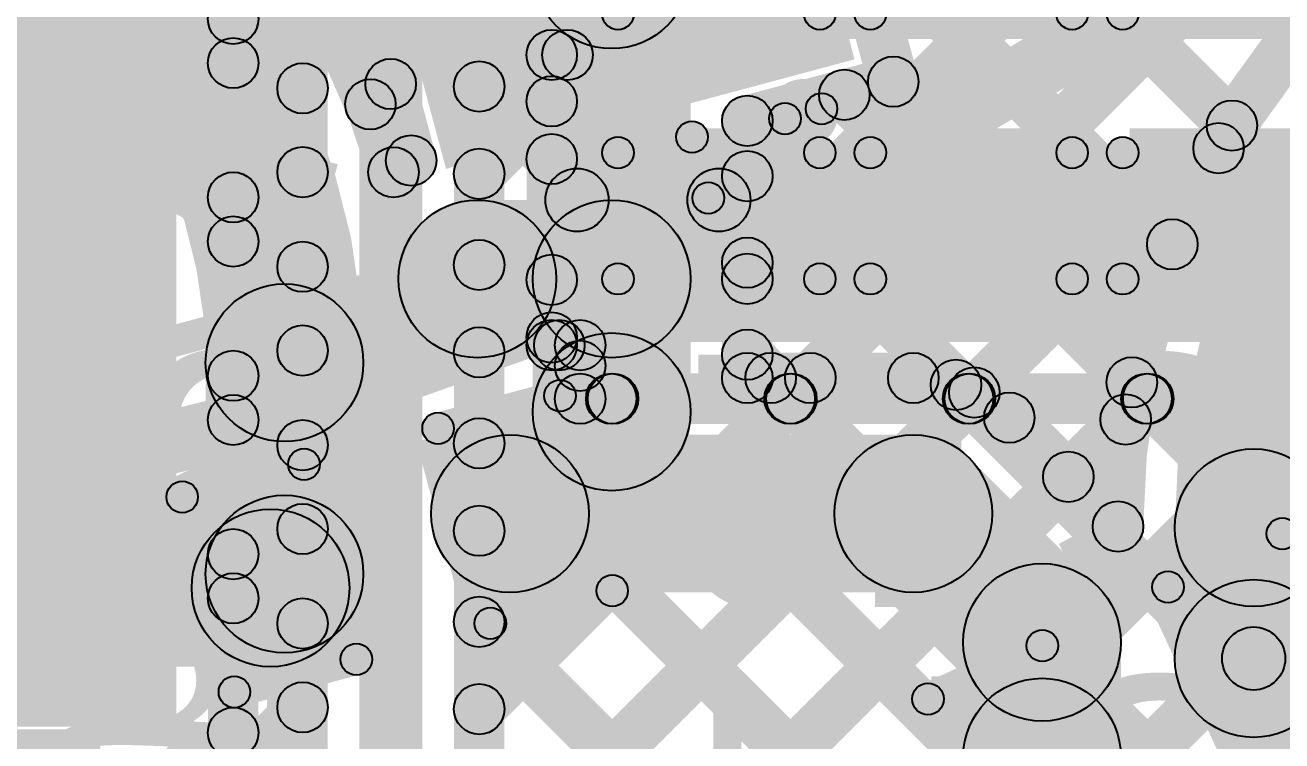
# Model space of a CAD drawing. Header units: millimetres. Extents: x -2.17 to 2.17, y -2.17 to 2.17.
# Drawn here: x 0.108 to 0.3072, y -0.5538 to -0.4404 of the extents above; entities that cross this region are included whole.
import ezdxf

# ---------------------------------------------------------------- set-up
doc = ezdxf.new("R2010")
doc.units = ezdxf.units.MM
doc.header["$MEASUREMENT"] = 0
for name, color, linetype in [('BottomLayer', 5, 'Continuous'), ('BottomOverlay', 54, 'Continuous'), ('BottomPaste', 16, 'Continuous'), ('BottomSolder', 6, 'Continuous'), ('Mechanical2', 216, 'Continuous'), ('TopLayer', 1, 'Continuous'), ('TopOverlay', 2, 'Continuous'), ('TopPaste', 8, 'Continuous'), ('TopSolder', 216, 'Continuous')]:
    doc.layers.add(name, color=color, linetype=linetype)

# ---------------------------------------------------------------- blocks, each defined once
blk = doc.blocks.new('C__0402_17')
at = {"layer": 'TopLayer'}
for points in [[(-0.0275, -0.0125), (-0.0275, 0.0125), (-0.0095, 0.0125), (-0.0095, -0.0125)], [(0.0095, -0.0125), (0.0095, 0.0125), (0.0275, 0.0125), (0.0275, -0.0125)]]:
    blk.add_hatch(color=1, dxfattribs=at).paths.add_polyline_path(points)
at = {"layer": 'TopOverlay'}
h = blk.add_hatch(color=2, dxfattribs=at)
edge = h.paths.add_edge_path()
edge.add_arc((-0.031, 0.016), 0.0025, 0, 360)
h = blk.add_hatch(color=2, dxfattribs=at)
edge = h.paths.add_edge_path()
edge.add_arc((-0.031, 0.016), 0.0025, 0, 360)
for points in [[(-0.011, 0.0185), (-0.011, 0.0135), (-0.031, 0.0135), (-0.031, 0.0185)], [(0.031, 0.0185), (0.031, 0.0135), (0.011, 0.0135), (0.011, 0.0185)], [(-0.0285, -0.016), (-0.0335, -0.016), (-0.0335, 0.016), (-0.0285, 0.016)], [(0.0335, -0.016), (0.0285, -0.016), (0.0285, 0.016), (0.0335, 0.016)], [(-0.011, -0.0135), (-0.011, -0.0185), (-0.031, -0.0185), (-0.031, -0.0135)], [(0.031, -0.0135), (0.031, -0.0185), (0.011, -0.0185), (0.011, -0.0135)]]:
    blk.add_hatch(color=2, dxfattribs=at).paths.add_polyline_path(points)
h = blk.add_hatch(color=2, dxfattribs=at)
edge = h.paths.add_edge_path()
edge.add_arc((-0.011, 0.016), 0.0025, 0, 360)
h = blk.add_hatch(color=2, dxfattribs=at)
edge = h.paths.add_edge_path()
edge.add_arc((0.011, 0.016), 0.0025, 0, 360)
h = blk.add_hatch(color=2, dxfattribs=at)
edge = h.paths.add_edge_path()
edge.add_arc((0.031, 0.016), 0.0025, 0, 360)
h = blk.add_hatch(color=2, dxfattribs=at)
edge = h.paths.add_edge_path()
edge.add_arc((0.031, 0.016), 0.0025, 0, 360)
h = blk.add_hatch(color=2, dxfattribs=at)
edge = h.paths.add_edge_path()
edge.add_arc((-0.031, -0.016), 0.0025, 0, 360)
h = blk.add_hatch(color=2, dxfattribs=at)
edge = h.paths.add_edge_path()
edge.add_arc((-0.031, -0.016), 0.0025, 0, 360)
h = blk.add_hatch(color=2, dxfattribs=at)
edge = h.paths.add_edge_path()
edge.add_arc((-0.011, -0.016), 0.0025, 0, 360)
h = blk.add_hatch(color=2, dxfattribs=at)
edge = h.paths.add_edge_path()
edge.add_arc((0.011, -0.016), 0.0025, 0, 360)
h = blk.add_hatch(color=2, dxfattribs=at)
edge = h.paths.add_edge_path()
edge.add_arc((0.031, -0.016), 0.0025, 0, 360)
h = blk.add_hatch(color=2, dxfattribs=at)
edge = h.paths.add_edge_path()
edge.add_arc((0.031, -0.016), 0.0025, 0, 360)
at = {"layer": 'TopPaste'}
for points in [[(-0.0275, -0.0125), (-0.0275, 0.0125), (-0.0095, 0.0125), (-0.0095, -0.0125)], [(0.0095, -0.0125), (0.0095, 0.0125), (0.0275, 0.0125), (0.0275, -0.0125)]]:
    blk.add_hatch(color=8, dxfattribs=at).paths.add_polyline_path(points)
at = {"layer": 'TopSolder'}
for points in [[(-0.02986, -0.01486), (-0.02986, 0.01486), (-0.00714, 0.01486), (-0.00714, -0.01486)], [(0.00714, -0.01486), (0.00714, 0.01486), (0.02986, 0.01486), (0.02986, -0.01486)]]:
    blk.add_hatch(color=216, dxfattribs=at).paths.add_polyline_path(points)
at = {"layer": 'TopOverlay'}
for centre in [(-0.031, 0.016), (-0.031, 0.016), (-0.011, 0.016), (0.011, 0.016), (0.031, 0.016), (0.031, 0.016), (-0.031, -0.016), (-0.031, -0.016), (-0.011, -0.016), (0.011, -0.016), (0.031, -0.016), (0.031, -0.016)]:
    blk.add_circle(centre, 0.0025, dxfattribs=at)
blk = doc.blocks.new('WS2812B_M____261')
at = {"layer": 'TopLayer'}
for points in [[(-0.09409, 0.05079), (-0.03504, 0.05079), (-0.03504, 0.01142), (-0.09409, 0.01142)], [(0.03504, 0.05079), (0.09409, 0.05079), (0.09409, 0.01142), (0.03504, 0.01142)]]:
    blk.add_hatch(color=1, dxfattribs=at).paths.add_polyline_path(points)
at = {"layer": 'TopOverlay'}
h = blk.add_hatch(color=2, dxfattribs=at)
edge = h.paths.add_edge_path()
edge.add_arc((-0.07, 0.07), 0.0025, 0, 360)
h = blk.add_hatch(color=2, dxfattribs=at)
edge = h.paths.add_edge_path()
edge.add_arc((-0.07, 0.07), 0.0025, 0, 360)
for points in [[(0.07, 0.0725), (0.07, 0.0675), (-0.07, 0.0675), (-0.07, 0.0725)], [(-0.0675, 0.06), (-0.0725, 0.06), (-0.0725, 0.07), (-0.0675, 0.07)]]:
    blk.add_hatch(color=2, dxfattribs=at).paths.add_polyline_path(points)
h = blk.add_hatch(color=2, dxfattribs=at)
edge = h.paths.add_edge_path()
edge.add_arc((-0.091, 0.061), 0.0025, 0, 360)
h = blk.add_hatch(color=2, dxfattribs=at)
edge = h.paths.add_edge_path()
edge.add_arc((-0.085, 0.061), 0.0025, 0, 360)
h = blk.add_hatch(color=2, dxfattribs=at)
edge = h.paths.add_edge_path()
edge.add_arc((-0.07, 0.06), 0.0025, 0, 360)
at = {"layer": 'TopPaste'}
for points in [[(-0.09409, 0.05079), (-0.03504, 0.05079), (-0.03504, 0.01142), (-0.09409, 0.01142)], [(0.03504, 0.05079), (0.09409, 0.05079), (0.09409, 0.01142), (0.03504, 0.01142)]]:
    blk.add_hatch(color=8, dxfattribs=at).paths.add_polyline_path(points)
at = {"layer": 'TopSolder'}
for points in [[(-0.09809, 0.05479), (-0.03104, 0.05479), (-0.03104, 0.00742), (-0.09809, 0.00742)], [(0.03104, 0.05479), (0.09809, 0.05479), (0.09809, 0.00742), (0.03104, 0.00742)]]:
    blk.add_hatch(color=216, dxfattribs=at).paths.add_polyline_path(points)
at = {"layer": 'TopOverlay', "const_width": 0.005}
blk.add_lwpolyline([(-0.085, 0.061, 1), (-0.091, 0.061, 1)], format="xyb", close=True, dxfattribs=at)
at = {"layer": 'TopOverlay'}
for centre in [(-0.07, 0.07), (-0.07, 0.07), (-0.091, 0.061), (-0.085, 0.061), (-0.07, 0.06)]:
    blk.add_circle(centre, 0.0025, dxfattribs=at)
blk = doc.blocks.new('C__0402_431')
at = {"layer": 'TopLayer'}
for points in [[(-0.0275, -0.0125), (-0.0275, 0.0125), (-0.0095, 0.0125), (-0.0095, -0.0125)], [(0.0095, -0.0125), (0.0095, 0.0125), (0.0275, 0.0125), (0.0275, -0.0125)]]:
    blk.add_hatch(color=1, dxfattribs=at).paths.add_polyline_path(points)
at = {"layer": 'TopOverlay'}
h = blk.add_hatch(color=2, dxfattribs=at)
edge = h.paths.add_edge_path()
edge.add_arc((-0.031, 0.016), 0.0025, 0, 360)
h = blk.add_hatch(color=2, dxfattribs=at)
edge = h.paths.add_edge_path()
edge.add_arc((-0.031, 0.016), 0.0025, 0, 360)
for points in [[(-0.031, 0.0135), (-0.031, 0.0185), (-0.011, 0.0185), (-0.011, 0.0135)], [(0.011, 0.0135), (0.011, 0.0185), (0.031, 0.0185), (0.031, 0.0135)], [(-0.0335, 0.016), (-0.0285, 0.016), (-0.0285, -0.016), (-0.0335, -0.016)], [(0.0285, 0.016), (0.0335, 0.016), (0.0335, -0.016), (0.0285, -0.016)], [(-0.031, -0.0185), (-0.031, -0.0135), (-0.011, -0.0135), (-0.011, -0.0185)], [(0.011, -0.0185), (0.011, -0.0135), (0.031, -0.0135), (0.031, -0.0185)]]:
    blk.add_hatch(color=2, dxfattribs=at).paths.add_polyline_path(points)
h = blk.add_hatch(color=2, dxfattribs=at)
edge = h.paths.add_edge_path()
edge.add_arc((-0.011, 0.016), 0.0025, 0, 360)
h = blk.add_hatch(color=2, dxfattribs=at)
edge = h.paths.add_edge_path()
edge.add_arc((0.011, 0.016), 0.0025, 0, 360)
h = blk.add_hatch(color=2, dxfattribs=at)
edge = h.paths.add_edge_path()
edge.add_arc((0.031, 0.016), 0.0025, 0, 360)
h = blk.add_hatch(color=2, dxfattribs=at)
edge = h.paths.add_edge_path()
edge.add_arc((0.031, 0.016), 0.0025, 0, 360)
h = blk.add_hatch(color=2, dxfattribs=at)
edge = h.paths.add_edge_path()
edge.add_arc((-0.031, -0.016), 0.0025, 0, 360)
h = blk.add_hatch(color=2, dxfattribs=at)
edge = h.paths.add_edge_path()
edge.add_arc((-0.031, -0.016), 0.0025, 0, 360)
h = blk.add_hatch(color=2, dxfattribs=at)
edge = h.paths.add_edge_path()
edge.add_arc((-0.011, -0.016), 0.0025, 0, 360)
h = blk.add_hatch(color=2, dxfattribs=at)
edge = h.paths.add_edge_path()
edge.add_arc((0.011, -0.016), 0.0025, 0, 360)
h = blk.add_hatch(color=2, dxfattribs=at)
edge = h.paths.add_edge_path()
edge.add_arc((0.031, -0.016), 0.0025, 0, 360)
h = blk.add_hatch(color=2, dxfattribs=at)
edge = h.paths.add_edge_path()
edge.add_arc((0.031, -0.016), 0.0025, 0, 360)
at = {"layer": 'TopPaste'}
for points in [[(-0.0275, -0.0125), (-0.0275, 0.0125), (-0.0095, 0.0125), (-0.0095, -0.0125)], [(0.0095, -0.0125), (0.0095, 0.0125), (0.0275, 0.0125), (0.0275, -0.0125)]]:
    blk.add_hatch(color=8, dxfattribs=at).paths.add_polyline_path(points)
at = {"layer": 'TopSolder'}
for points in [[(-0.02986, -0.01486), (-0.02986, 0.01486), (-0.00714, 0.01486), (-0.00714, -0.01486)], [(0.00714, -0.01486), (0.00714, 0.01486), (0.02986, 0.01486), (0.02986, -0.01486)]]:
    blk.add_hatch(color=216, dxfattribs=at).paths.add_polyline_path(points)
at = {"layer": 'TopOverlay'}
for centre in [(-0.031, 0.016), (-0.031, 0.016), (-0.011, 0.016), (0.011, 0.016), (0.031, 0.016), (0.031, 0.016), (-0.031, -0.016), (-0.031, -0.016), (-0.011, -0.016), (0.011, -0.016), (0.031, -0.016), (0.031, -0.016)]:
    blk.add_circle(centre, 0.0025, dxfattribs=at)
blk = doc.blocks.new('C__0402_B_450')
at = {"layer": 'BottomLayer'}
for points in [[(-0.0095, 0.0125), (-0.0095, -0.0125), (-0.0275, -0.0125), (-0.0275, 0.0125)], [(0.0275, 0.0125), (0.0275, -0.0125), (0.0095, -0.0125), (0.0095, 0.0125)]]:
    blk.add_hatch(color=5, dxfattribs=at).paths.add_polyline_path(points)
at = {"layer": 'BottomOverlay'}
h = blk.add_hatch(color=54, dxfattribs=at)
edge = h.paths.add_edge_path()
edge.add_arc((-0.031, 0.016), 0.0025, 0, 360)
h = blk.add_hatch(color=54, dxfattribs=at)
edge = h.paths.add_edge_path()
edge.add_arc((-0.031, 0.016), 0.0025, 0, 360)
for points in [[(-0.011, 0.0185), (-0.011, 0.0135), (-0.031, 0.0135), (-0.031, 0.0185)], [(0.031, 0.0185), (0.031, 0.0135), (0.011, 0.0135), (0.011, 0.0185)], [(-0.0285, -0.016), (-0.0335, -0.016), (-0.0335, 0.016), (-0.0285, 0.016)], [(0.0335, -0.016), (0.0285, -0.016), (0.0285, 0.016), (0.0335, 0.016)], [(-0.011, -0.0135), (-0.011, -0.0185), (-0.031, -0.0185), (-0.031, -0.0135)], [(0.031, -0.0135), (0.031, -0.0185), (0.011, -0.0185), (0.011, -0.0135)]]:
    blk.add_hatch(color=54, dxfattribs=at).paths.add_polyline_path(points)
h = blk.add_hatch(color=54, dxfattribs=at)
edge = h.paths.add_edge_path()
edge.add_arc((-0.011, 0.016), 0.0025, 0, 360)
h = blk.add_hatch(color=54, dxfattribs=at)
edge = h.paths.add_edge_path()
edge.add_arc((0.011, 0.016), 0.0025, 0, 360)
h = blk.add_hatch(color=54, dxfattribs=at)
edge = h.paths.add_edge_path()
edge.add_arc((0.031, 0.016), 0.0025, 0, 360)
h = blk.add_hatch(color=54, dxfattribs=at)
edge = h.paths.add_edge_path()
edge.add_arc((0.031, 0.016), 0.0025, 0, 360)
h = blk.add_hatch(color=54, dxfattribs=at)
edge = h.paths.add_edge_path()
edge.add_arc((-0.031, -0.016), 0.0025, 0, 360)
h = blk.add_hatch(color=54, dxfattribs=at)
edge = h.paths.add_edge_path()
edge.add_arc((-0.031, -0.016), 0.0025, 0, 360)
h = blk.add_hatch(color=54, dxfattribs=at)
edge = h.paths.add_edge_path()
edge.add_arc((-0.011, -0.016), 0.0025, 0, 360)
h = blk.add_hatch(color=54, dxfattribs=at)
edge = h.paths.add_edge_path()
edge.add_arc((0.011, -0.016), 0.0025, 0, 360)
h = blk.add_hatch(color=54, dxfattribs=at)
edge = h.paths.add_edge_path()
edge.add_arc((0.031, -0.016), 0.0025, 0, 360)
h = blk.add_hatch(color=54, dxfattribs=at)
edge = h.paths.add_edge_path()
edge.add_arc((0.031, -0.016), 0.0025, 0, 360)
at = {"layer": 'BottomPaste'}
for points in [[(-0.0095, 0.0125), (-0.0095, -0.0125), (-0.0275, -0.0125), (-0.0275, 0.0125)], [(0.0275, 0.0125), (0.0275, -0.0125), (0.0095, -0.0125), (0.0095, 0.0125)]]:
    blk.add_hatch(color=16, dxfattribs=at).paths.add_polyline_path(points)
at = {"layer": 'BottomSolder'}
for points in [[(-0.00714, 0.01486), (-0.00714, -0.01486), (-0.02986, -0.01486), (-0.02986, 0.01486)], [(0.02986, 0.01486), (0.02986, -0.01486), (0.00714, -0.01486), (0.00714, 0.01486)]]:
    blk.add_hatch(color=6, dxfattribs=at).paths.add_polyline_path(points)
at = {"layer": 'BottomOverlay'}
for centre in [(-0.031, 0.016), (-0.031, 0.016), (-0.011, 0.016), (0.011, 0.016), (0.031, 0.016), (0.031, 0.016), (-0.031, -0.016), (-0.031, -0.016), (-0.011, -0.016), (0.011, -0.016), (0.031, -0.016), (0.031, -0.016)]:
    blk.add_circle(centre, 0.0025, dxfattribs=at)
blk = doc.blocks.new('C__0402_B_451')
at = {"layer": 'BottomLayer'}
for points in [[(-0.0095, 0.0125), (-0.0095, -0.0125), (-0.0275, -0.0125), (-0.0275, 0.0125)], [(0.0275, 0.0125), (0.0275, -0.0125), (0.0095, -0.0125), (0.0095, 0.0125)]]:
    blk.add_hatch(color=5, dxfattribs=at).paths.add_polyline_path(points)
at = {"layer": 'BottomOverlay'}
h = blk.add_hatch(color=54, dxfattribs=at)
edge = h.paths.add_edge_path()
edge.add_arc((-0.031, 0.016), 0.0025, 0, 360)
h = blk.add_hatch(color=54, dxfattribs=at)
edge = h.paths.add_edge_path()
edge.add_arc((-0.031, 0.016), 0.0025, 0, 360)
for points in [[(-0.011, 0.0185), (-0.011, 0.0135), (-0.031, 0.0135), (-0.031, 0.0185)], [(0.031, 0.0185), (0.031, 0.0135), (0.011, 0.0135), (0.011, 0.0185)], [(-0.0285, -0.016), (-0.0335, -0.016), (-0.0335, 0.016), (-0.0285, 0.016)], [(0.0335, -0.016), (0.0285, -0.016), (0.0285, 0.016), (0.0335, 0.016)], [(-0.011, -0.0135), (-0.011, -0.0185), (-0.031, -0.0185), (-0.031, -0.0135)], [(0.031, -0.0135), (0.031, -0.0185), (0.011, -0.0185), (0.011, -0.0135)]]:
    blk.add_hatch(color=54, dxfattribs=at).paths.add_polyline_path(points)
h = blk.add_hatch(color=54, dxfattribs=at)
edge = h.paths.add_edge_path()
edge.add_arc((-0.011, 0.016), 0.0025, 0, 360)
h = blk.add_hatch(color=54, dxfattribs=at)
edge = h.paths.add_edge_path()
edge.add_arc((0.011, 0.016), 0.0025, 0, 360)
h = blk.add_hatch(color=54, dxfattribs=at)
edge = h.paths.add_edge_path()
edge.add_arc((0.031, 0.016), 0.0025, 0, 360)
h = blk.add_hatch(color=54, dxfattribs=at)
edge = h.paths.add_edge_path()
edge.add_arc((0.031, 0.016), 0.0025, 0, 360)
h = blk.add_hatch(color=54, dxfattribs=at)
edge = h.paths.add_edge_path()
edge.add_arc((-0.031, -0.016), 0.0025, 0, 360)
h = blk.add_hatch(color=54, dxfattribs=at)
edge = h.paths.add_edge_path()
edge.add_arc((-0.031, -0.016), 0.0025, 0, 360)
h = blk.add_hatch(color=54, dxfattribs=at)
edge = h.paths.add_edge_path()
edge.add_arc((-0.011, -0.016), 0.0025, 0, 360)
h = blk.add_hatch(color=54, dxfattribs=at)
edge = h.paths.add_edge_path()
edge.add_arc((0.011, -0.016), 0.0025, 0, 360)
h = blk.add_hatch(color=54, dxfattribs=at)
edge = h.paths.add_edge_path()
edge.add_arc((0.031, -0.016), 0.0025, 0, 360)
h = blk.add_hatch(color=54, dxfattribs=at)
edge = h.paths.add_edge_path()
edge.add_arc((0.031, -0.016), 0.0025, 0, 360)
at = {"layer": 'BottomPaste'}
for points in [[(-0.0095, 0.0125), (-0.0095, -0.0125), (-0.0275, -0.0125), (-0.0275, 0.0125)], [(0.0275, 0.0125), (0.0275, -0.0125), (0.0095, -0.0125), (0.0095, 0.0125)]]:
    blk.add_hatch(color=16, dxfattribs=at).paths.add_polyline_path(points)
at = {"layer": 'BottomSolder'}
for points in [[(-0.00714, 0.01486), (-0.00714, -0.01486), (-0.02986, -0.01486), (-0.02986, 0.01486)], [(0.02986, 0.01486), (0.02986, -0.01486), (0.00714, -0.01486), (0.00714, 0.01486)]]:
    blk.add_hatch(color=6, dxfattribs=at).paths.add_polyline_path(points)
at = {"layer": 'BottomOverlay'}
for centre in [(-0.031, 0.016), (-0.031, 0.016), (-0.011, 0.016), (0.011, 0.016), (0.031, 0.016), (0.031, 0.016), (-0.031, -0.016), (-0.031, -0.016), (-0.011, -0.016), (0.011, -0.016), (0.031, -0.016), (0.031, -0.016)]:
    blk.add_circle(centre, 0.0025, dxfattribs=at)
blk = doc.blocks.new('C__0402_B_452')
at = {"layer": 'BottomLayer'}
for points in [[(-0.0095, 0.0125), (-0.0095, -0.0125), (-0.0275, -0.0125), (-0.0275, 0.0125)], [(0.0275, 0.0125), (0.0275, -0.0125), (0.0095, -0.0125), (0.0095, 0.0125)]]:
    blk.add_hatch(color=5, dxfattribs=at).paths.add_polyline_path(points)
at = {"layer": 'BottomOverlay'}
h = blk.add_hatch(color=54, dxfattribs=at)
edge = h.paths.add_edge_path()
edge.add_arc((-0.031, 0.016), 0.0025, 0, 360)
h = blk.add_hatch(color=54, dxfattribs=at)
edge = h.paths.add_edge_path()
edge.add_arc((-0.031, 0.016), 0.0025, 0, 360)
for points in [[(-0.011, 0.0185), (-0.011, 0.0135), (-0.031, 0.0135), (-0.031, 0.0185)], [(0.031, 0.0185), (0.031, 0.0135), (0.011, 0.0135), (0.011, 0.0185)], [(-0.0285, -0.016), (-0.0335, -0.016), (-0.0335, 0.016), (-0.0285, 0.016)], [(0.0335, -0.016), (0.0285, -0.016), (0.0285, 0.016), (0.0335, 0.016)], [(-0.011, -0.0135), (-0.011, -0.0185), (-0.031, -0.0185), (-0.031, -0.0135)], [(0.031, -0.0135), (0.031, -0.0185), (0.011, -0.0185), (0.011, -0.0135)]]:
    blk.add_hatch(color=54, dxfattribs=at).paths.add_polyline_path(points)
h = blk.add_hatch(color=54, dxfattribs=at)
edge = h.paths.add_edge_path()
edge.add_arc((-0.011, 0.016), 0.0025, 0, 360)
h = blk.add_hatch(color=54, dxfattribs=at)
edge = h.paths.add_edge_path()
edge.add_arc((0.011, 0.016), 0.0025, 0, 360)
h = blk.add_hatch(color=54, dxfattribs=at)
edge = h.paths.add_edge_path()
edge.add_arc((0.031, 0.016), 0.0025, 0, 360)
h = blk.add_hatch(color=54, dxfattribs=at)
edge = h.paths.add_edge_path()
edge.add_arc((0.031, 0.016), 0.0025, 0, 360)
h = blk.add_hatch(color=54, dxfattribs=at)
edge = h.paths.add_edge_path()
edge.add_arc((-0.031, -0.016), 0.0025, 0, 360)
h = blk.add_hatch(color=54, dxfattribs=at)
edge = h.paths.add_edge_path()
edge.add_arc((-0.031, -0.016), 0.0025, 0, 360)
h = blk.add_hatch(color=54, dxfattribs=at)
edge = h.paths.add_edge_path()
edge.add_arc((-0.011, -0.016), 0.0025, 0, 360)
h = blk.add_hatch(color=54, dxfattribs=at)
edge = h.paths.add_edge_path()
edge.add_arc((0.011, -0.016), 0.0025, 0, 360)
h = blk.add_hatch(color=54, dxfattribs=at)
edge = h.paths.add_edge_path()
edge.add_arc((0.031, -0.016), 0.0025, 0, 360)
h = blk.add_hatch(color=54, dxfattribs=at)
edge = h.paths.add_edge_path()
edge.add_arc((0.031, -0.016), 0.0025, 0, 360)
at = {"layer": 'BottomPaste'}
for points in [[(-0.0095, 0.0125), (-0.0095, -0.0125), (-0.0275, -0.0125), (-0.0275, 0.0125)], [(0.0275, 0.0125), (0.0275, -0.0125), (0.0095, -0.0125), (0.0095, 0.0125)]]:
    blk.add_hatch(color=16, dxfattribs=at).paths.add_polyline_path(points)
at = {"layer": 'BottomSolder'}
for points in [[(-0.00714, 0.01486), (-0.00714, -0.01486), (-0.02986, -0.01486), (-0.02986, 0.01486)], [(0.02986, 0.01486), (0.02986, -0.01486), (0.00714, -0.01486), (0.00714, 0.01486)]]:
    blk.add_hatch(color=6, dxfattribs=at).paths.add_polyline_path(points)
at = {"layer": 'BottomOverlay'}
for centre in [(-0.031, 0.016), (-0.031, 0.016), (-0.011, 0.016), (0.011, 0.016), (0.031, 0.016), (0.031, 0.016), (-0.031, -0.016), (-0.031, -0.016), (-0.011, -0.016), (0.011, -0.016), (0.031, -0.016), (0.031, -0.016)]:
    blk.add_circle(centre, 0.0025, dxfattribs=at)

msp = doc.modelspace()

# ---------------------------------------------------------------- hatches: boundary and pattern name
at = {"layer": 'BottomLayer'}
for points in [[(-0.043, -0.55161), (0.132, -0.55161), (0.132, -0.11861), (-0.043, -0.11861)], [(0.203, -0.44261), (0.335, -0.44261), (0.335, -0.35561), (0.203, -0.35561)], [(0.198, -0.44511), (0.19, -0.44511), (0.19, -0.37523), (0.198, -0.37523)], [(0.145, -0.56061), (0.137, -0.56061), (0.137, -0.3938), (0.145, -0.3938)], [(0.171, -0.678), (0.161, -0.678), (0.161, -0.399), (0.171, -0.399)], [(0.184, -0.678), (0.176, -0.678), (0.176, -0.399), (0.184, -0.399)], [(0.156, -0.61326), (0.148, -0.61326), (0.148, -0.4048), (0.156, -0.4048)], [(0.14383, -0.44923), (0.13817, -0.44357), (0.14917, -0.43257), (0.15483, -0.43823)], [(0.13817, -0.44223), (0.14383, -0.43657), (0.15483, -0.44757), (0.14917, -0.45323)], [(0.1955, -0.49111), (0.1875, -0.49111), (0.1875, -0.44511), (0.1955, -0.44511)], [(0.17717, -0.45295), (0.18283, -0.44729), (0.19433, -0.45879), (0.18867, -0.46445)], [(0.18283, -0.4668), (0.17717, -0.46114), (0.18867, -0.44964), (0.19433, -0.4553)], [(0.205, -0.49061), (0.445, -0.49061), (0.445, -0.45961), (0.205, -0.45961)], [(0.14383, -0.47752), (0.13817, -0.47186), (0.14917, -0.46086), (0.15483, -0.46652)], [(0.1955, -0.47311), (0.1955, -0.46311), (0.218, -0.46311), (0.218, -0.47311)], [(0.13817, -0.47051), (0.14383, -0.46486), (0.15483, -0.47586), (0.14917, -0.48151)], [(0.17717, -0.48123), (0.18283, -0.47557), (0.19433, -0.48707), (0.18867, -0.49273)], [(0.18283, -0.49508), (0.17717, -0.48943), (0.18867, -0.47793), (0.19433, -0.48358)], [(0.1915, -0.49511), (0.1915, -0.48711), (0.196, -0.48711), (0.196, -0.49511)], [(0.14383, -0.5058), (0.13817, -0.50014), (0.14917, -0.48914), (0.15483, -0.4948)], [(0.18988, -0.49394), (0.19554, -0.48828), (0.19883, -0.49157), (0.19317, -0.49723)], [(0.2, -0.49961), (0.192, -0.49961), (0.192, -0.49111), (0.2, -0.49111)], [(0.19317, -0.49723), (0.19883, -0.49157), (0.20404, -0.49678), (0.19838, -0.50244)], [(0.13817, -0.4988), (0.14383, -0.49314), (0.15483, -0.50414), (0.14917, -0.5098)], [(0.196, -0.50361), (0.196, -0.49561), (0.454, -0.49561), (0.454, -0.50361)], [(0.18283, -0.52337), (0.17717, -0.51771), (0.1981, -0.49678), (0.20376, -0.50244)], [(0.18283, -0.55165), (0.17717, -0.546), (0.22639, -0.49678), (0.23204, -0.50244)], [(0.18283, -0.63651), (0.17717, -0.63085), (0.31124, -0.49678), (0.3169, -0.50244)], [(0.18283, -0.57994), (0.17717, -0.57428), (0.25467, -0.49678), (0.26033, -0.50244)], [(0.18283, -0.60822), (0.17717, -0.60256), (0.28295, -0.49678), (0.28861, -0.50244)], [(0.19838, -0.50244), (0.20404, -0.49678), (0.30446, -0.59721), (0.29881, -0.60286)], [(0.22666, -0.50244), (0.23232, -0.49678), (0.33275, -0.59721), (0.32709, -0.60286)], [(0.24475, -0.60286), (0.2391, -0.59721), (0.33952, -0.49678), (0.34518, -0.50244)], [(0.25495, -0.50244), (0.26061, -0.49678), (0.36103, -0.59721), (0.35537, -0.60286)], [(0.28323, -0.50244), (0.28889, -0.49678), (0.38932, -0.59721), (0.38366, -0.60286)], [(0.17717, -0.50951), (0.18283, -0.50386), (0.27618, -0.59721), (0.27052, -0.60286)], [(0.14383, -0.53408), (0.13817, -0.52843), (0.14917, -0.51743), (0.15483, -0.52308)], [(0.13817, -0.52708), (0.14383, -0.52143), (0.15483, -0.53243), (0.14917, -0.53808)], [(0.17717, -0.5378), (0.18283, -0.53214), (0.24789, -0.59721), (0.24224, -0.60286)], [(0.14383, -0.56237), (0.13817, -0.55671), (0.14917, -0.54571), (0.15483, -0.55137)], [(0.13817, -0.55537), (0.14383, -0.54971), (0.15483, -0.56071), (0.14917, -0.56637)]]:
    msp.add_hatch(color=5, dxfattribs=at).paths.add_polyline_path(points)
h = msp.add_hatch(color=5, dxfattribs=at)
edge = h.paths.add_edge_path()
edge.add_arc((0.141, -0.4394), 0.004, 0, 360)
h = msp.add_hatch(color=5, dxfattribs=at)
edge = h.paths.add_edge_path()
edge.add_arc((0.1915, -0.44511), 0.004, 0, 360)
h = msp.add_hatch(color=5, dxfattribs=at)
edge = h.paths.add_edge_path()
edge.add_arc((0.194, -0.44511), 0.004, 0, 360)
h = msp.add_hatch(color=5, dxfattribs=at)
edge = h.paths.add_edge_path()
edge.add_arc((0.141, -0.4464), 0.004, 0, 360)
h = msp.add_hatch(color=5, dxfattribs=at)
edge = h.paths.add_edge_path()
edge.add_arc((0.18, -0.45012), 0.004, 0, 360)
h = msp.add_hatch(color=5, dxfattribs=at)
edge = h.paths.add_edge_path()
edge.add_arc((0.152, -0.4504), 0.004, 0, 360)
h = msp.add_hatch(color=5, dxfattribs=at)
edge = h.paths.add_edge_path()
edge.add_arc((0.1915, -0.45247), 0.004, 0, 360)
h = msp.add_hatch(color=5, dxfattribs=at)
edge = h.paths.add_edge_path()
edge.add_arc((0.1915, -0.46162), 0.004, 0, 360)
h = msp.add_hatch(color=5, dxfattribs=at)
edge = h.paths.add_edge_path()
edge.add_arc((0.152, -0.46369), 0.004, 0, 360)
h = msp.add_hatch(color=5, dxfattribs=at)
edge = h.paths.add_edge_path()
edge.add_arc((0.18, -0.46397), 0.004, 0, 360)
h = msp.add_hatch(color=5, dxfattribs=at)
edge = h.paths.add_edge_path()
edge.add_arc((0.141, -0.46769), 0.004, 0, 360)
h = msp.add_hatch(color=5, dxfattribs=at)
edge = h.paths.add_edge_path()
edge.add_arc((0.1955, -0.46811), 0.005, 0, 360)
h = msp.add_hatch(color=5, dxfattribs=at)
edge = h.paths.add_edge_path()
edge.add_arc((0.218, -0.46811), 0.005, 0, 360)
h = msp.add_hatch(color=5, dxfattribs=at)
edge = h.paths.add_edge_path()
edge.add_arc((0.141, -0.47469), 0.004, 0, 360)
h = msp.add_hatch(color=5, dxfattribs=at)
edge = h.paths.add_edge_path()
edge.add_arc((0.152, -0.47869), 0.004, 0, 360)
h = msp.add_hatch(color=5, dxfattribs=at)
edge = h.paths.add_edge_path()
edge.add_arc((0.18, -0.4784), 0.004, 0, 360)
h = msp.add_hatch(color=5, dxfattribs=at)
edge = h.paths.add_edge_path()
edge.add_arc((0.1915, -0.48076), 0.004, 0, 360)
h = msp.add_hatch(color=5, dxfattribs=at)
edge = h.paths.add_edge_path()
edge.add_arc((0.1915, -0.4899), 0.004, 0, 360)
h = msp.add_hatch(color=5, dxfattribs=at)
edge = h.paths.add_edge_path()
edge.add_arc((0.152, -0.49197), 0.004, 0, 360)
h = msp.add_hatch(color=5, dxfattribs=at)
edge = h.paths.add_edge_path()
edge.add_arc((0.1915, -0.49111), 0.004, 0, 360)
h = msp.add_hatch(color=5, dxfattribs=at)
edge = h.paths.add_edge_path()
edge.add_arc((0.1915, -0.49111), 0.004, 0, 360)
h = msp.add_hatch(color=5, dxfattribs=at)
edge = h.paths.add_edge_path()
edge.add_arc((0.19271, -0.49111), 0.004, 0, 360)
h = msp.add_hatch(color=5, dxfattribs=at)
edge = h.paths.add_edge_path()
edge.add_arc((0.196, -0.49111), 0.004, 0, 360)
h = msp.add_hatch(color=5, dxfattribs=at)
edge = h.paths.add_edge_path()
edge.add_arc((0.196, -0.49111), 0.004, 0, 360)
h = msp.add_hatch(color=5, dxfattribs=at)
edge = h.paths.add_edge_path()
edge.add_arc((0.18, -0.49226), 0.004, 0, 360)
h = msp.add_hatch(color=5, dxfattribs=at)
edge = h.paths.add_edge_path()
edge.add_arc((0.141, -0.49597), 0.004, 0, 360)
h = msp.add_hatch(color=5, dxfattribs=at)
edge = h.paths.add_edge_path()
edge.add_arc((0.196, -0.4944), 0.004, 0, 360)
h = msp.add_hatch(color=5, dxfattribs=at)
edge = h.paths.add_edge_path()
edge.add_arc((0.196, -0.4944), 0.004, 0, 360)
h = msp.add_hatch(color=5, dxfattribs=at)
edge = h.paths.add_edge_path()
edge.add_arc((0.196, -0.49961), 0.004, 0, 360)
h = msp.add_hatch(color=5, dxfattribs=at)
edge = h.paths.add_edge_path()
edge.add_arc((0.196, -0.49961), 0.004, 0, 360)
h = msp.add_hatch(color=5, dxfattribs=at)
edge = h.paths.add_edge_path()
edge.add_arc((0.20093, -0.49961), 0.004, 0, 360)
h = msp.add_hatch(color=5, dxfattribs=at)
edge = h.paths.add_edge_path()
edge.add_arc((0.20121, -0.49961), 0.004, 0, 360)
h = msp.add_hatch(color=5, dxfattribs=at)
edge = h.paths.add_edge_path()
edge.add_arc((0.20121, -0.49961), 0.004, 0, 360)
h = msp.add_hatch(color=5, dxfattribs=at)
edge = h.paths.add_edge_path()
edge.add_arc((0.22921, -0.49961), 0.004, 0, 360)
h = msp.add_hatch(color=5, dxfattribs=at)
edge = h.paths.add_edge_path()
edge.add_arc((0.22949, -0.49961), 0.004, 0, 360)
h = msp.add_hatch(color=5, dxfattribs=at)
edge = h.paths.add_edge_path()
edge.add_arc((0.2575, -0.49961), 0.004, 0, 360)
h = msp.add_hatch(color=5, dxfattribs=at)
edge = h.paths.add_edge_path()
edge.add_arc((0.25778, -0.49961), 0.004, 0, 360)
h = msp.add_hatch(color=5, dxfattribs=at)
edge = h.paths.add_edge_path()
edge.add_arc((0.28578, -0.49961), 0.004, 0, 360)
h = msp.add_hatch(color=5, dxfattribs=at)
edge = h.paths.add_edge_path()
edge.add_arc((0.28606, -0.49961), 0.004, 0, 360)
h = msp.add_hatch(color=5, dxfattribs=at)
edge = h.paths.add_edge_path()
edge.add_arc((0.141, -0.50297), 0.004, 0, 360)
h = msp.add_hatch(color=5, dxfattribs=at)
edge = h.paths.add_edge_path()
edge.add_arc((0.152, -0.50697), 0.004, 0, 360)
h = msp.add_hatch(color=5, dxfattribs=at)
edge = h.paths.add_edge_path()
edge.add_arc((0.18, -0.50669), 0.004, 0, 360)
h = msp.add_hatch(color=5, dxfattribs=at)
edge = h.paths.add_edge_path()
edge.add_arc((0.152, -0.52026), 0.004, 0, 360)
h = msp.add_hatch(color=5, dxfattribs=at)
edge = h.paths.add_edge_path()
edge.add_arc((0.18, -0.52054), 0.004, 0, 360)
h = msp.add_hatch(color=5, dxfattribs=at)
edge = h.paths.add_edge_path()
edge.add_arc((0.141, -0.52425), 0.004, 0, 360)
h = msp.add_hatch(color=5, dxfattribs=at)
edge = h.paths.add_edge_path()
edge.add_arc((0.141, -0.53126), 0.004, 0, 360)
h = msp.add_hatch(color=5, dxfattribs=at)
edge = h.paths.add_edge_path()
edge.add_arc((0.152, -0.53525), 0.004, 0, 360)
h = msp.add_hatch(color=5, dxfattribs=at)
edge = h.paths.add_edge_path()
edge.add_arc((0.18, -0.53497), 0.004, 0, 360)
h = msp.add_hatch(color=5, dxfattribs=at)
edge = h.paths.add_edge_path()
edge.add_arc((0.152, -0.54854), 0.004, 0, 360)
h = msp.add_hatch(color=5, dxfattribs=at)
edge = h.paths.add_edge_path()
edge.add_arc((0.18, -0.54882), 0.004, 0, 360)
h = msp.add_hatch(color=5, dxfattribs=at)
edge = h.paths.add_edge_path()
edge.add_arc((0.141, -0.55254), 0.004, 0, 360)
at = {"layer": 'TopLayer'}
for points in [[(0.23533, -0.49915), (0.22967, -0.49349), (0.34949, -0.37367), (0.35515, -0.37933)], [(0.22893, -0.39157), (0.23459, -0.38591), (0.30216, -0.45349), (0.29651, -0.45914)], [(0.22693, -0.39497), (0.23465, -0.3929), (0.2495, -0.44831), (0.24178, -0.45038)], [(0.28341, -0.41776), (0.28906, -0.4121), (0.31417, -0.43721), (0.30852, -0.44287)], [(0.1525, -0.41491), (0.16022, -0.41284), (0.17308, -0.46081), (0.16535, -0.46288)], [(0.22533, -0.48087), (0.21967, -0.47521), (0.27824, -0.41665), (0.28389, -0.4223)], [(0.23606, -0.42698), (0.24172, -0.42132), (0.29271, -0.47231), (0.28705, -0.47797)], [(0.2135, -0.48061), (0.1885, -0.48061), (0.1885, -0.43161), (0.2135, -0.43161)], [(0.22354, -0.45941), (0.22146, -0.45168), (0.2446, -0.44548), (0.24667, -0.45321)], [(0.16558, -0.45577), (0.15992, -0.45011), (0.16314, -0.44689), (0.16879, -0.45255)], [(0.23505, -0.45425), (0.24071, -0.4486), (0.2863, -0.49419), (0.28064, -0.49985)], [(0.2265, -0.48061), (0.2185, -0.48061), (0.2185, -0.45555), (0.2265, -0.45555)], [(0.26132, -0.50145), (0.25566, -0.49579), (0.29438, -0.45707), (0.30004, -0.46273)], [(0.21967, -0.46716), (0.22533, -0.4615), (0.25841, -0.49458), (0.25275, -0.50024)], [(0.17971, -0.49311), (0.17971, -0.46811), (0.201, -0.46811), (0.201, -0.49311)], [(0.2135, -0.50169), (0.1885, -0.50169), (0.1885, -0.48061), (0.2135, -0.48061)], [(0.2265, -0.49632), (0.2185, -0.49632), (0.2185, -0.48061), (0.2265, -0.48061)], [(0.21967, -0.49545), (0.22533, -0.48979), (0.22903, -0.49349), (0.22338, -0.49915)], [(0.16163, -0.5274), (0.13663, -0.5274), (0.13663, -0.49391), (0.16163, -0.49391)], [(0.2225, -0.50032), (0.2225, -0.49232), (0.24882, -0.49232), (0.24882, -0.50032)], [(0.2612, -0.50545), (0.26685, -0.49979), (0.2841, -0.51703), (0.27844, -0.52269)], [(0.27623, -0.51482), (0.27057, -0.50917), (0.27966, -0.50008), (0.28531, -0.50574)], [(0.18487, -0.53032), (0.18487, -0.50532), (0.24882, -0.50532), (0.24882, -0.53032)], [(0.23998, -0.52666), (0.25766, -0.50898), (0.27807, -0.52939), (0.26039, -0.54707)], [(0.011, -0.54211), (0.011, -0.51711), (0.14692, -0.51711), (0.14692, -0.54211)], [(0.31527, -0.54079), (0.29027, -0.54079), (0.29027, -0.52006), (0.31527, -0.52006)], [(0.30488, -0.54532), (0.30065, -0.53626), (0.31787, -0.52823), (0.3221, -0.53729)], [(0.28173, -0.55643), (0.25673, -0.55643), (0.25673, -0.53823), (0.28173, -0.53823)], [(0.29824, -0.54291), (0.3073, -0.53868), (0.31681, -0.55907), (0.30774, -0.5633)]]:
    msp.add_hatch(color=1, dxfattribs=at).paths.add_polyline_path(points)
h = msp.add_hatch(color=1, dxfattribs=at)
edge = h.paths.add_edge_path()
edge.add_arc((0.201, -0.43161), 0.0125, 0, 360)
h = msp.add_hatch(color=1, dxfattribs=at)
edge = h.paths.add_edge_path()
edge.add_arc((0.16597, -0.44972), 0.004, 0, 360)
h = msp.add_hatch(color=1, dxfattribs=at)
edge = h.paths.add_edge_path()
edge.add_arc((0.24564, -0.44935), 0.004, 0, 360)
h = msp.add_hatch(color=1, dxfattribs=at)
edge = h.paths.add_edge_path()
edge.add_arc((0.24564, -0.44935), 0.004, 0, 360)
h = msp.add_hatch(color=1, dxfattribs=at)
edge = h.paths.add_edge_path()
edge.add_arc((0.23788, -0.45143), 0.004, 0, 360)
h = msp.add_hatch(color=1, dxfattribs=at)
edge = h.paths.add_edge_path()
edge.add_arc((0.16275, -0.45294), 0.004, 0, 360)
h = msp.add_hatch(color=1, dxfattribs=at)
edge = h.paths.add_edge_path()
edge.add_arc((0.2225, -0.45555), 0.004, 0, 360)
h = msp.add_hatch(color=1, dxfattribs=at)
edge = h.paths.add_edge_path()
edge.add_arc((0.2225, -0.45555), 0.004, 0, 360)
h = msp.add_hatch(color=1, dxfattribs=at)
edge = h.paths.add_edge_path()
edge.add_arc((0.29933, -0.45631), 0.004, 0, 360)
h = msp.add_hatch(color=1, dxfattribs=at)
edge = h.paths.add_edge_path()
edge.add_arc((0.29721, -0.4599), 0.004, 0, 360)
h = msp.add_hatch(color=1, dxfattribs=at)
edge = h.paths.add_edge_path()
edge.add_arc((0.16921, -0.46184), 0.004, 0, 360)
h = msp.add_hatch(color=1, dxfattribs=at)
edge = h.paths.add_edge_path()
edge.add_arc((0.16921, -0.46184), 0.004, 0, 360)
h = msp.add_hatch(color=1, dxfattribs=at)
edge = h.paths.add_edge_path()
edge.add_arc((0.16642, -0.46371), 0.004, 0, 360)
h = msp.add_hatch(color=1, dxfattribs=at)
edge = h.paths.add_edge_path()
edge.add_arc((0.16642, -0.46371), 0.004, 0, 360)
h = msp.add_hatch(color=1, dxfattribs=at)
edge = h.paths.add_edge_path()
edge.add_arc((0.2225, -0.46433), 0.004, 0, 360)
h = msp.add_hatch(color=1, dxfattribs=at)
edge = h.paths.add_edge_path()
edge.add_arc((0.17971, -0.48061), 0.0125, 0, 360)
h = msp.add_hatch(color=1, dxfattribs=at)
edge = h.paths.add_edge_path()
edge.add_arc((0.201, -0.48061), 0.0125, 0, 360)
h = msp.add_hatch(color=1, dxfattribs=at)
edge = h.paths.add_edge_path()
edge.add_arc((0.201, -0.48061), 0.0125, 0, 360)
h = msp.add_hatch(color=1, dxfattribs=at)
edge = h.paths.add_edge_path()
edge.add_arc((0.201, -0.48061), 0.0125, 0, 360)
h = msp.add_hatch(color=1, dxfattribs=at)
edge = h.paths.add_edge_path()
edge.add_arc((0.28988, -0.47514), 0.004, 0, 360)
h = msp.add_hatch(color=1, dxfattribs=at)
edge = h.paths.add_edge_path()
edge.add_arc((0.2225, -0.47804), 0.004, 0, 360)
h = msp.add_hatch(color=1, dxfattribs=at)
edge = h.paths.add_edge_path()
edge.add_arc((0.2225, -0.48061), 0.004, 0, 360)
h = msp.add_hatch(color=1, dxfattribs=at)
edge = h.paths.add_edge_path()
edge.add_arc((0.2225, -0.48061), 0.004, 0, 360)
h = msp.add_hatch(color=1, dxfattribs=at)
edge = h.paths.add_edge_path()
edge.add_arc((0.14913, -0.49391), 0.0125, 0, 360)
h = msp.add_hatch(color=1, dxfattribs=at)
edge = h.paths.add_edge_path()
edge.add_arc((0.14913, -0.49391), 0.0125, 0, 360)
h = msp.add_hatch(color=1, dxfattribs=at)
edge = h.paths.add_edge_path()
edge.add_arc((0.201, -0.50169), 0.0125, 0, 360)
h = msp.add_hatch(color=1, dxfattribs=at)
edge = h.paths.add_edge_path()
edge.add_arc((0.201, -0.50169), 0.0125, 0, 360)
h = msp.add_hatch(color=1, dxfattribs=at)
edge = h.paths.add_edge_path()
edge.add_arc((0.2225, -0.49262), 0.004, 0, 360)
h = msp.add_hatch(color=1, dxfattribs=at)
edge = h.paths.add_edge_path()
edge.add_arc((0.2225, -0.49632), 0.004, 0, 360)
h = msp.add_hatch(color=1, dxfattribs=at)
edge = h.paths.add_edge_path()
edge.add_arc((0.2225, -0.49632), 0.004, 0, 360)
h = msp.add_hatch(color=1, dxfattribs=at)
edge = h.paths.add_edge_path()
edge.add_arc((0.2262, -0.49632), 0.004, 0, 360)
h = msp.add_hatch(color=1, dxfattribs=at)
edge = h.paths.add_edge_path()
edge.add_arc((0.2325, -0.49632), 0.004, 0, 360)
h = msp.add_hatch(color=1, dxfattribs=at)
edge = h.paths.add_edge_path()
edge.add_arc((0.24882, -0.49632), 0.004, 0, 360)
h = msp.add_hatch(color=1, dxfattribs=at)
edge = h.paths.add_edge_path()
edge.add_arc((0.24882, -0.49632), 0.004, 0, 360)
h = msp.add_hatch(color=1, dxfattribs=at)
edge = h.paths.add_edge_path()
edge.add_arc((0.24882, -0.49632), 0.004, 0, 360)
h = msp.add_hatch(color=1, dxfattribs=at)
edge = h.paths.add_edge_path()
edge.add_arc((0.25558, -0.49741), 0.004, 0, 360)
h = msp.add_hatch(color=1, dxfattribs=at)
edge = h.paths.add_edge_path()
edge.add_arc((0.28347, -0.49702), 0.004, 0, 360)
h = msp.add_hatch(color=1, dxfattribs=at)
edge = h.paths.add_edge_path()
edge.add_arc((0.25849, -0.49862), 0.004, 0, 360)
h = msp.add_hatch(color=1, dxfattribs=at)
edge = h.paths.add_edge_path()
edge.add_arc((0.26403, -0.50262), 0.004, 0, 360)
h = msp.add_hatch(color=1, dxfattribs=at)
edge = h.paths.add_edge_path()
edge.add_arc((0.26403, -0.50262), 0.004, 0, 360)
h = msp.add_hatch(color=1, dxfattribs=at)
edge = h.paths.add_edge_path()
edge.add_arc((0.26403, -0.50262), 0.004, 0, 360)
h = msp.add_hatch(color=1, dxfattribs=at)
edge = h.paths.add_edge_path()
edge.add_arc((0.28248, -0.50291), 0.004, 0, 360)
h = msp.add_hatch(color=1, dxfattribs=at)
edge = h.paths.add_edge_path()
edge.add_arc((0.18487, -0.51782), 0.0125, 0, 360)
h = msp.add_hatch(color=1, dxfattribs=at)
edge = h.paths.add_edge_path()
edge.add_arc((0.18487, -0.51782), 0.0125, 0, 360)
h = msp.add_hatch(color=1, dxfattribs=at)
edge = h.paths.add_edge_path()
edge.add_arc((0.24882, -0.51782), 0.0125, 0, 360)
h = msp.add_hatch(color=1, dxfattribs=at)
edge = h.paths.add_edge_path()
edge.add_arc((0.24882, -0.51782), 0.0125, 0, 360)
h = msp.add_hatch(color=1, dxfattribs=at)
edge = h.paths.add_edge_path()
edge.add_arc((0.2734, -0.51199), 0.004, 0, 360)
h = msp.add_hatch(color=1, dxfattribs=at)
edge = h.paths.add_edge_path()
edge.add_arc((0.30277, -0.52006), 0.0125, 0, 360)
h = msp.add_hatch(color=1, dxfattribs=at)
edge = h.paths.add_edge_path()
edge.add_arc((0.30277, -0.52006), 0.0125, 0, 360)
h = msp.add_hatch(color=1, dxfattribs=at)
edge = h.paths.add_edge_path()
edge.add_arc((0.14913, -0.5274), 0.0125, 0, 360)
h = msp.add_hatch(color=1, dxfattribs=at)
edge = h.paths.add_edge_path()
edge.add_arc((0.14913, -0.5274), 0.0125, 0, 360)
h = msp.add_hatch(color=1, dxfattribs=at)
edge = h.paths.add_edge_path()
edge.add_arc((0.28127, -0.51986), 0.004, 0, 360)
h = msp.add_hatch(color=1, dxfattribs=at)
edge = h.paths.add_edge_path()
edge.add_arc((0.28127, -0.51986), 0.004, 0, 360)
h = msp.add_hatch(color=1, dxfattribs=at)
edge = h.paths.add_edge_path()
edge.add_arc((0.14692, -0.52961), 0.0125, 0, 360)
h = msp.add_hatch(color=1, dxfattribs=at)
edge = h.paths.add_edge_path()
edge.add_arc((0.14692, -0.52961), 0.0125, 0, 360)
h = msp.add_hatch(color=1, dxfattribs=at)
edge = h.paths.add_edge_path()
edge.add_arc((0.26923, -0.53823), 0.0125, 0, 360)
h = msp.add_hatch(color=1, dxfattribs=at)
edge = h.paths.add_edge_path()
edge.add_arc((0.26923, -0.53823), 0.0125, 0, 360)
h = msp.add_hatch(color=1, dxfattribs=at)
edge = h.paths.add_edge_path()
edge.add_arc((0.30277, -0.54079), 0.0125, 0, 360)
h = msp.add_hatch(color=1, dxfattribs=at)
edge = h.paths.add_edge_path()
edge.add_arc((0.30277, -0.54079), 0.005, 0, 360)
h = msp.add_hatch(color=1, dxfattribs=at)
edge = h.paths.add_edge_path()
edge.add_arc((0.30277, -0.54079), 0.005, 0, 360)
h = msp.add_hatch(color=1, dxfattribs=at)
edge = h.paths.add_edge_path()
edge.add_arc((0.26923, -0.55643), 0.0125, 0, 360)
h = msp.add_hatch(color=1, dxfattribs=at)
edge = h.paths.add_edge_path()
edge.add_arc((0.26923, -0.55643), 0.0125, 0, 360)

# ---------------------------------------------------------------- linework, layer by layer
at = {"layer": 'BottomLayer'}
for centre, radius in [((0.141, -0.4394), 0.004), ((0.1915, -0.44511), 0.004), ((0.194, -0.44511), 0.004), ((0.141, -0.4464), 0.004), ((0.18, -0.45012), 0.004), ((0.152, -0.4504), 0.004), ((0.1915, -0.45247), 0.004), ((0.1915, -0.46162), 0.004), ((0.152, -0.46369), 0.004), ((0.18, -0.46397), 0.004), ((0.141, -0.46769), 0.004), ((0.1955, -0.46811), 0.005), ((0.218, -0.46811), 0.005), ((0.141, -0.47469), 0.004), ((0.152, -0.47869), 0.004), ((0.18, -0.4784), 0.004), ((0.1915, -0.48076), 0.004), ((0.1915, -0.4899), 0.004), ((0.152, -0.49197), 0.004), ((0.1915, -0.49111), 0.004), ((0.1915, -0.49111), 0.004), ((0.19271, -0.49111), 0.004), ((0.196, -0.49111), 0.004), ((0.196, -0.49111), 0.004), ((0.18, -0.49226), 0.004), ((0.141, -0.49597), 0.004), ((0.196, -0.4944), 0.004), ((0.196, -0.4944), 0.004), ((0.196, -0.49961), 0.004), ((0.196, -0.49961), 0.004), ((0.20093, -0.49961), 0.004), ((0.20121, -0.49961), 0.004), ((0.20121, -0.49961), 0.004), ((0.22921, -0.49961), 0.004), ((0.22949, -0.49961), 0.004), ((0.2575, -0.49961), 0.004), ((0.25778, -0.49961), 0.004), ((0.28578, -0.49961), 0.004), ((0.28606, -0.49961), 0.004), ((0.141, -0.50297), 0.004), ((0.152, -0.50697), 0.004), ((0.18, -0.50669), 0.004), ((0.152, -0.52026), 0.004), ((0.18, -0.52054), 0.004), ((0.141, -0.52425), 0.004), ((0.141, -0.53126), 0.004), ((0.152, -0.53525), 0.004), ((0.18, -0.53497), 0.004), ((0.152, -0.54854), 0.004), ((0.18, -0.54882), 0.004), ((0.141, -0.55254), 0.004)]:
    msp.add_circle(centre, radius, dxfattribs=at)
at = {"layer": 'Mechanical2', "const_width": 0.01}
for points in [[(2.16535, 0.001, 1), (-2.16535, 0.001, 1)], [(2.08135, -0.01, 1), (-2.04935, -0.01, 1)], [(1.84055, 0.001, 1), (-1.84055, 0.001, 1)], [(1.6437, 0.001, 1), (-1.6437, 0.001, 1)], [(1.50394, 0, 1), (-1.50394, 0, 1)], [(1.30709, 0.001, 1), (-1.30709, 0.001, 1)], [(1.17323, 0.001, 1), (-1.17323, 0.001, 1)], [(0.97638, 0.001, 1), (-0.97638, 0.001, 1)], [(0.84252, 0.001, 1), (-0.84252, 0.001, 1)], [(0.64567, 0.001, 1), (-0.64567, 0.001, 1)], [(0.51081, -0.01261, 1), (-0.51281, -0.01261, 1)]]:
    msp.add_lwpolyline(points, format="xyb", close=True, dxfattribs=at)
at = {"layer": 'TopLayer'}
for points, const_width in [([(0.10163, -0.39153, -0.231248), (0.16642, -0.46371)], 0.008), ([(0.06017, -0.40495, -0.414213), (0.14913, -0.49391)], 0.025), ([(0.28127, -0.51986, -0.348637), (0.37539, -0.40169)], 0.008), ([(0.30277, -0.52006, -0.414214), (0.40277, -0.42006)], 0.025), ([(0.16642, -0.46371, -0.039101), (0.16921, -0.46184)], 0.008), ([(0.201, -0.50169, -0.414214), (0.18487, -0.51782)], 0.025), ([(0.24882, -0.49632, -0.198912), (0.26403, -0.50262)], 0.008), ([(0.24882, -0.49632, -0.198912), (0.26403, -0.50262)], 0.008), ([(0.14913, -0.5274, -0.414214), (0.14692, -0.52961)], 0.025)]:
    msp.add_lwpolyline(points, format="xyb", dxfattribs=dict(at, const_width=const_width))
for centre, radius in [((0.201, -0.43161), 0.0125), ((0.16597, -0.44972), 0.004), ((0.24564, -0.44935), 0.004), ((0.24564, -0.44935), 0.004), ((0.23788, -0.45143), 0.004), ((0.16275, -0.45294), 0.004), ((0.2225, -0.45555), 0.004), ((0.2225, -0.45555), 0.004), ((0.29933, -0.45631), 0.004), ((0.29721, -0.4599), 0.004), ((0.16921, -0.46184), 0.004), ((0.16921, -0.46184), 0.004), ((0.16642, -0.46371), 0.004), ((0.16642, -0.46371), 0.004), ((0.2225, -0.46433), 0.004), ((0.17971, -0.48061), 0.0125), ((0.201, -0.48061), 0.0125), ((0.201, -0.48061), 0.0125), ((0.201, -0.48061), 0.0125), ((0.28988, -0.47514), 0.004), ((0.2225, -0.47804), 0.004), ((0.2225, -0.48061), 0.004), ((0.2225, -0.48061), 0.004), ((0.14913, -0.49391), 0.0125), ((0.14913, -0.49391), 0.0125), ((0.201, -0.50169), 0.0125), ((0.201, -0.50169), 0.0125), ((0.2225, -0.49262), 0.004), ((0.2225, -0.49632), 0.004), ((0.2225, -0.49632), 0.004), ((0.2262, -0.49632), 0.004), ((0.2325, -0.49632), 0.004), ((0.24882, -0.49632), 0.004), ((0.24882, -0.49632), 0.004), ((0.24882, -0.49632), 0.004), ((0.25558, -0.49741), 0.004), ((0.28347, -0.49702), 0.004), ((0.25849, -0.49862), 0.004), ((0.26403, -0.50262), 0.004), ((0.26403, -0.50262), 0.004), ((0.26403, -0.50262), 0.004), ((0.28248, -0.50291), 0.004), ((0.18487, -0.51782), 0.0125), ((0.18487, -0.51782), 0.0125), ((0.24882, -0.51782), 0.0125), ((0.24882, -0.51782), 0.0125), ((0.2734, -0.51199), 0.004), ((0.30277, -0.52006), 0.0125), ((0.30277, -0.52006), 0.0125), ((0.14913, -0.5274), 0.0125), ((0.14913, -0.5274), 0.0125), ((0.28127, -0.51986), 0.004), ((0.28127, -0.51986), 0.004), ((0.14692, -0.52961), 0.0125), ((0.14692, -0.52961), 0.0125), ((0.26923, -0.53823), 0.0125), ((0.26923, -0.53823), 0.0125), ((0.30277, -0.54079), 0.0125), ((0.30277, -0.54079), 0.005), ((0.30277, -0.54079), 0.005), ((0.26923, -0.55643), 0.0125), ((0.26923, -0.55643), 0.0125)]:
    msp.add_circle(centre, radius, dxfattribs=at)

# ---------------------------------------------------------------- block references
for name, p, rotation in [('WS2812B_M____261', (0.13058, -0.41828), 195), ('C__0402_B_450', (0.218, -0.44961), 270), ('C__0402_B_451', (0.258, -0.44961), 270), ('C__0402_B_452', (0.298, -0.44961), 270), ('C__0402_431', (0.167, -0.52261), 15), ('C__0402_17', (0.286, -0.54861), 205)]:
    msp.add_blockref(name, p, dxfattribs=dict(rotation=rotation))

# ---------------------------------------------------------------- texts
at = {"layer": 'BottomOverlay'}
msp.add_text('$', height=0.04, dxfattribs=at).set_placement((0.173, -0.45461))
at = {"layer": 'BottomOverlay', "text_generation_flag": 2}
for s, p in [('SB17', (0.16, -0.472)), ('SB18', (0.16, -0.532)), ('C15', (0.3085, -0.53261)), ('C14', (0.3085, -0.58361)), ('SB15', (0.16, -0.592))]:
    msp.add_text(s, height=0.04, dxfattribs=at).set_placement(p)
at = {"layer": 'TopOverlay'}
msp.add_text('@', height=0.04, rotation=280, dxfattribs=at).set_placement((0.103, -0.52061))

doc.saveas('drawing.dxf')
